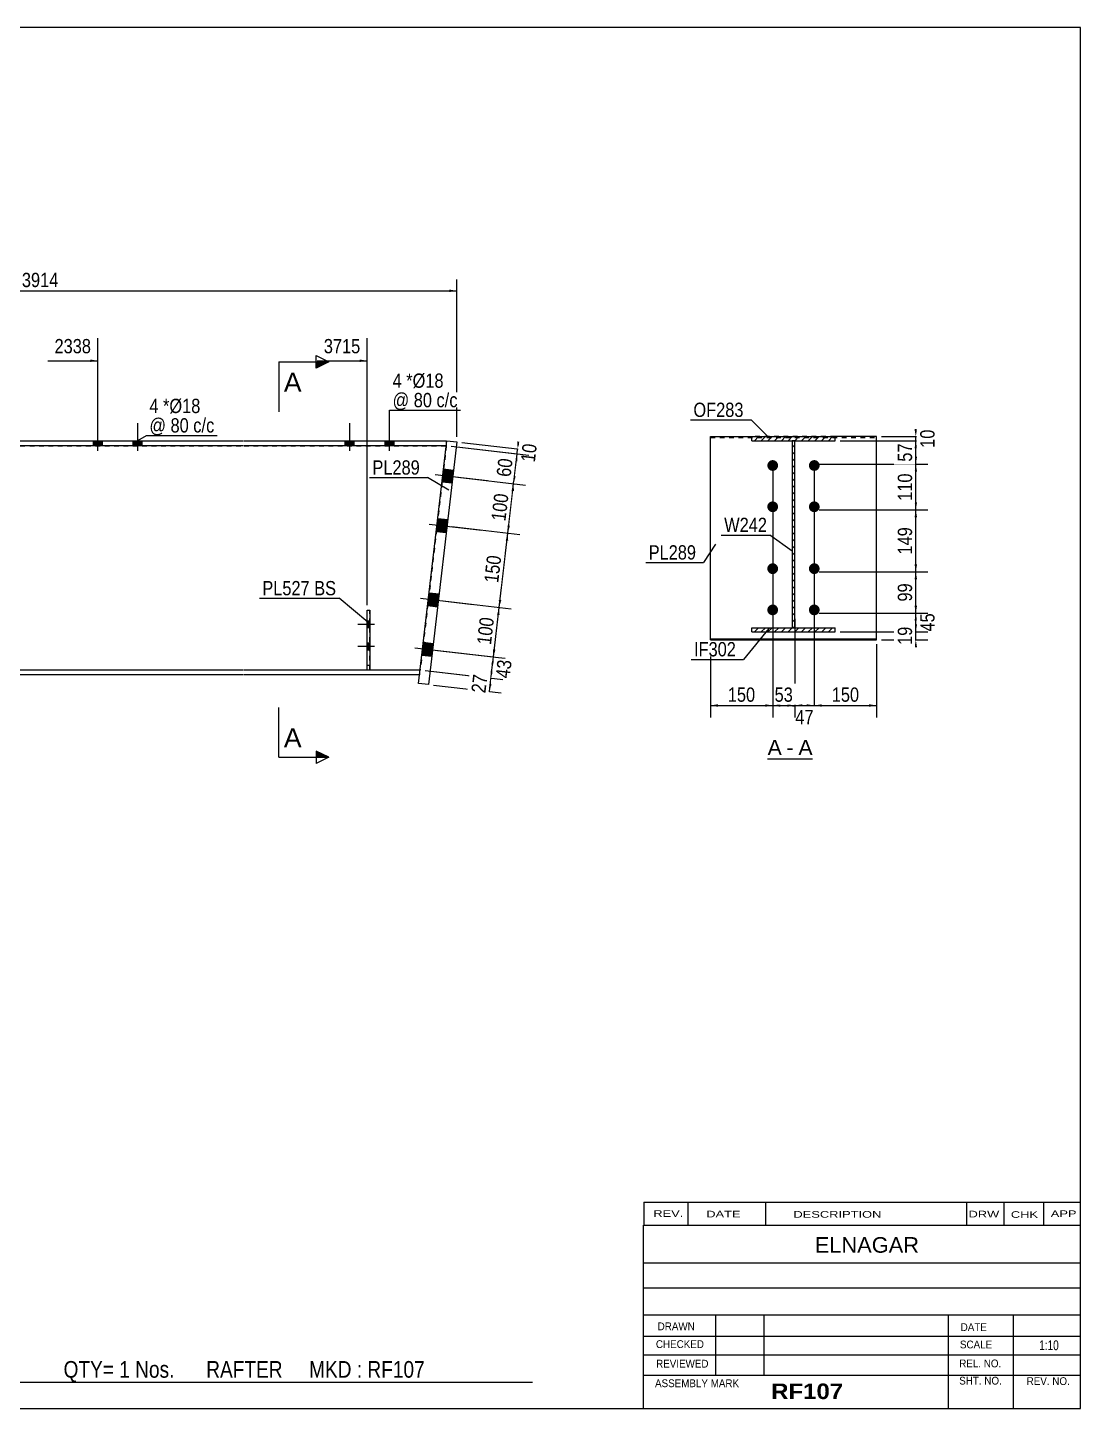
# Model space of a CAD drawing. Header units: millimetres. Extents: x -112 to 290, y -171 to 106.
# Drawn here: x 79.1 to 290.2, y -170.6 to 106.4 of the extents above; entities that cross this region are included whole.
import ezdxf

# ---------------------------------------------------------------- set-up
doc = ezdxf.new("R2010")
doc.units = ezdxf.units.MM
doc.linetypes.add('DXK_LINE_DOT1', pattern=[1.8814, 0.9407, -0.9407])
doc.linetypes.add('DXK_LINE_DOT2', pattern=[3.9198, 1.9599, -1.9599])
doc.styles.add('Arial', font='ARIAL.TTF', dxfattribs={"height": 0.2})
doc.styles.add('Arial Bold', font='ARIALBD.TTF', dxfattribs={"height": 0.2})
doc.styles.add('Arial Narrow', font='ARIALN.TTF', dxfattribs={"height": 0.2})

# ---------------------------------------------------------------- blocks, each defined once
blk = doc.blocks.new('Unknown-627311197-2533')
at = {"color": 5, "linetype": 'Continuous'}
for p, q in [((290.15, 106.37), (-109.85, 106.37)), ((-109.85, 106.37), (-109.85, -170.63)), ((290.15, -170.63), (290.15, 106.37)), ((-109.85, -170.63), (290.15, -170.63))]:
    blk.add_line(p, q, dxfattribs=at)
at = {"color": 174, "linetype": 'Continuous', "style": 'Arial'}
blk.add_text('Tekla structures', height=1.9102, rotation=90, dxfattribs=at).set_placement((-110.35, -170.13))
blk = doc.blocks.new('Unknown-627311197-12 - 3755')
at = {"color": 7, "linetype": 'Continuous'}
blk.add_line((227.43, -40.32), (236.46, -40.32), dxfattribs=at)
at = {"color": 0, "linetype": 'Continuous'}
blk.add_wipeout([(230.27, -39.57), (230.27, -36.37), (227.43, -36.37), (227.43, -39.57)], dxfattribs=at)
blk.add_wipeout([(232.65, -39.57), (232.65, -36.37), (231.23, -36.37), (231.23, -39.57)], dxfattribs=at)
at = {"color": 96, "linetype": 'Continuous', "style": 'Arial'}
blk.add_text('A', height=3.06, dxfattribs=at).set_placement((227.43, -39.57))
at = {"color": 0, "linetype": 'Continuous'}
blk.add_wipeout([(236.46, -39.57), (236.46, -36.37), (233.61, -36.37), (233.61, -39.57)], dxfattribs=at)
at = {"color": 96, "linetype": 'Continuous', "style": 'Arial'}
for s, p in [('-', (231.23, -39.57)), ('A', (233.61, -39.57))]:
    blk.add_text(s, height=3.06, dxfattribs=at).set_placement(p)
blk = doc.blocks.new('Part-627311197-2046 - 2022')
at = {"color": 7, "linetype": 'DXK_LINE_DOT1'}
for p, q in [((0, -22.5), (0, 22.5)), ((0, 22.5), (21.34, 22.5)), ((21.44, 22.5), (71.84, 22.5)), ((71.94, 22.5), (122.34, 22.5)), ((122.44, 22.5), (163.01, 22.5)), ((163.01, 22.5), (157.77, -22.5)), ((21.34, -22.5), (0, -22.5)), ((46.14, -22.5), (21.44, -22.5)), ((71.84, -22.5), (46.64, -22.5)), ((122.34, -22.5), (71.94, -22.5)), ((147.14, -22.5), (122.44, -22.5)), ((157.65, -22.5), (147.64, -22.5))]:
    blk.add_line(p, q, dxfattribs=at)
at = {"color": 2, "linetype": 'Continuous'}
blk.add_line((157.77, -22.5), (157.65, -22.5), dxfattribs=at)
blk = doc.blocks.new('Part-627311197-2038 - 2022')
at = {"color": 2, "linetype": 'Continuous'}
for p, q in [((0, 22.5), (0, 23.5)), ((0, 23.5), (21.34, 23.5)), ((21.34, 22.5), (0, 22.5)), ((21.44, 23.5), (71.84, 23.5)), ((71.84, 22.5), (21.44, 22.5)), ((71.94, 23.5), (122.34, 23.5)), ((122.34, 22.5), (71.94, 22.5)), ((122.44, 23.5), (163.01, 23.5)), ((163.01, 22.5), (122.44, 22.5)), ((163.01, 23.5), (163.01, 22.5))]:
    blk.add_line(p, q, dxfattribs=at)
blk = doc.blocks.new('Part-627311197-2039 - 2022')
at = {"color": 2, "linetype": 'Continuous'}
for p, q in [((0, -23.5), (0, -22.5)), ((0, -22.5), (21.34, -22.5)), ((21.34, -23.5), (0, -23.5)), ((21.44, -22.5), (46.14, -22.5)), ((71.84, -23.5), (21.44, -23.5)), ((71.84, -22.5), (46.64, -22.5)), ((122.34, -22.5), (71.94, -22.5)), ((122.34, -23.5), (71.94, -23.5)), ((147.14, -22.5), (122.44, -22.5)), ((157.65, -23.5), (122.44, -23.5)), ((157.65, -22.5), (147.64, -22.5)), ((157.65, -22.5), (157.65, -23.5))]:
    blk.add_line(p, q, dxfattribs=at)
at = {"color": 7, "linetype": 'DXK_LINE_DOT1'}
for p, q in [((46.64, -22.5), (46.14, -22.5)), ((147.64, -22.5), (147.14, -22.5))]:
    blk.add_line(p, q, dxfattribs=at)
blk = doc.blocks.new('Part-627311197-2040 - 2022')
at = {"color": 2, "linetype": 'Continuous'}
for p, q in [((157.45, -25.18), (163.12, 23.49)), ((165.11, 23.26), (159.44, -25.41)), ((163.12, 23.49), (165.11, 23.26)), ((159.44, -25.41), (157.45, -25.18))]:
    blk.add_line(p, q, dxfattribs=at)
blk = doc.blocks.new('Bolt-627311197-2049 - 2022')
at = {"linetype": 'Continuous'}
for points in [[(162.47, 17.83), (162.16, 15.25), (164.15, 15.02), (164.45, 17.6)], [(162.47, 17.83), (162.16, 15.25), (164.15, 15.02), (164.45, 17.6)], [(161.31, 7.9), (161.01, 5.32), (162.99, 5.08), (163.29, 7.67)], [(161.31, 7.9), (161.01, 5.32), (162.99, 5.08), (163.29, 7.67)], [(159.57, -7), (159.27, -9.58), (161.26, -9.81), (161.56, -7.23)], [(159.57, -7), (159.27, -9.58), (161.26, -9.81), (161.56, -7.23)], [(158.41, -16.93), (158.11, -19.52), (160.1, -19.75), (160.4, -17.16)], [(158.41, -16.93), (158.11, -19.52), (160.1, -19.75), (160.4, -17.16)]]:
    blk.add_hatch(color=3, dxfattribs=at).paths.add_polyline_path(points)
at = {"color": 3, "linetype": 'Continuous'}
for p, q in [((160.74, 16.72), (171.25, 15.5)), ((160.74, 16.72), (171.25, 15.5)), ((162.47, 17.83), (164.45, 17.6)), ((162.47, 17.83), (164.45, 17.6)), ((162.16, 15.25), (164.15, 15.02)), ((162.16, 15.25), (164.15, 15.02)), ((159.58, 6.79), (170.1, 5.57)), ((159.58, 6.79), (170.1, 5.57)), ((161.31, 7.9), (163.29, 7.67)), ((161.31, 7.9), (163.29, 7.67)), ((161.01, 5.32), (162.99, 5.08)), ((161.01, 5.32), (162.99, 5.08)), ((157.84, -8.11), (168.36, -9.33)), ((157.84, -8.11), (168.36, -9.33)), ((159.57, -7), (161.56, -7.23)), ((159.57, -7), (161.56, -7.23)), ((159.27, -9.58), (161.26, -9.81)), ((159.27, -9.58), (161.26, -9.81)), ((156.68, -18.04), (167.2, -19.27)), ((156.68, -18.04), (167.2, -19.27)), ((158.41, -16.93), (160.4, -17.16)), ((158.41, -16.93), (160.4, -17.16)), ((158.11, -19.52), (160.1, -19.75)), ((158.11, -19.52), (160.1, -19.75))]:
    blk.add_line(p, q, dxfattribs=at)
blk = doc.blocks.new('Part-627311197-4378 - 2022')
at = {"color": 2, "linetype": 'Continuous'}
for p, q in [((147.14, -22.5), (147.14, -10.5)), ((147.14, -10.5), (147.64, -10.5)), ((147.64, -10.5), (147.64, -22.5)), ((147.64, -22.5), (147.14, -22.5))]:
    blk.add_line(p, q, dxfattribs=at)
at = {"color": 7, "linetype": 'DXK_LINE_DOT1'}
blk.add_line((147.14, -21.5), (147.64, -21.5), dxfattribs=at)
blk = doc.blocks.new('Part-627311197-4379 - 2022')
at = {"color": 7, "linetype": 'DXK_LINE_DOT1'}
for p, q in [((147.14, -22.5), (147.14, -10.5)), ((147.14, -10.5), (147.64, -10.5)), ((147.64, -22.5), (147.64, -10.5))]:
    blk.add_line(p, q, dxfattribs=at)
blk = doc.blocks.new('Bolt-627311197-4382 - 2022')
at = {"linetype": 'Continuous'}
for points in [[(147.64, -14.07), (147.64, -12.67), (147.14, -12.67), (147.14, -14.07)], [(147.64, -18.5), (147.64, -17.1), (147.14, -17.1), (147.14, -18.5)]]:
    blk.add_hatch(color=3, dxfattribs=at).paths.add_polyline_path(points)
at = {"color": 3, "linetype": 'Continuous'}
for p, q in [((148.59, -13.37), (145.29, -13.37)), ((147.64, -12.67), (147.14, -12.67)), ((147.64, -14.07), (147.14, -14.07)), ((148.59, -17.8), (145.29, -17.8)), ((147.64, -17.1), (147.14, -17.1)), ((147.64, -18.5), (147.14, -18.5))]:
    blk.add_line(p, q, dxfattribs=at)
blk = doc.blocks.new('Bolt-627311197-4383 - 2022')
at = {"color": 3, "linetype": 'DXK_LINE_DOT2'}
for p, q in [((147.64, -12.67), (147.14, -12.67)), ((148.44, -13.37), (147.14, -13.37)), ((147.64, -14.07), (147.14, -14.07)), ((147.64, -17.1), (147.14, -17.1)), ((148.44, -17.8), (147.14, -17.8)), ((147.64, -18.5), (147.14, -18.5))]:
    blk.add_line(p, q, dxfattribs=at)
blk = doc.blocks.new('Bolt-627311197-4792 - 2022')
at = {"linetype": 'Continuous'}
for points in [[(144.54, 23.5), (142.74, 23.5), (142.74, 22.5), (144.54, 22.5)], [(144.54, 23.5), (142.74, 23.5), (142.74, 22.5), (144.54, 22.5)], [(152.54, 23.5), (150.74, 23.5), (150.74, 22.5), (152.54, 22.5)], [(152.54, 23.5), (150.74, 23.5), (150.74, 22.5), (152.54, 22.5)]]:
    blk.add_hatch(color=3, dxfattribs=at).paths.add_polyline_path(points)
at = {"color": 3, "linetype": 'Continuous'}
for p, q in [((143.64, 21.5), (143.64, 27)), ((143.64, 21.5), (143.64, 27)), ((151.64, 21.5), (151.64, 27)), ((151.64, 21.5), (151.64, 27)), ((142.74, 22.5), (142.74, 23.5)), ((142.74, 22.5), (142.74, 23.5)), ((144.54, 22.5), (144.54, 23.5)), ((144.54, 22.5), (144.54, 23.5)), ((150.74, 22.5), (150.74, 23.5)), ((150.74, 22.5), (150.74, 23.5)), ((152.54, 22.5), (152.54, 23.5)), ((152.54, 22.5), (152.54, 23.5))]:
    blk.add_line(p, q, dxfattribs=at)
blk = doc.blocks.new('Bolt-627311197-4793 - 2022')
at = {"linetype": 'Continuous'}
for points in [[(94.04, 23.5), (92.24, 23.5), (92.24, 22.5), (94.04, 22.5)], [(94.04, 23.5), (92.24, 23.5), (92.24, 22.5), (94.04, 22.5)], [(102.04, 23.5), (100.24, 23.5), (100.24, 22.5), (102.04, 22.5)], [(102.04, 23.5), (100.24, 23.5), (100.24, 22.5), (102.04, 22.5)]]:
    blk.add_hatch(color=3, dxfattribs=at).paths.add_polyline_path(points)
at = {"color": 3, "linetype": 'Continuous'}
for p, q in [((93.14, 21.5), (93.14, 27)), ((93.14, 21.5), (93.14, 27)), ((101.14, 21.5), (101.14, 27)), ((101.14, 21.5), (101.14, 27)), ((92.24, 22.5), (92.24, 23.5)), ((92.24, 22.5), (92.24, 23.5)), ((94.04, 22.5), (94.04, 23.5)), ((94.04, 22.5), (94.04, 23.5)), ((100.24, 22.5), (100.24, 23.5)), ((100.24, 22.5), (100.24, 23.5)), ((102.04, 22.5), (102.04, 23.5)), ((102.04, 22.5), (102.04, 23.5))]:
    blk.add_line(p, q, dxfattribs=at)
blk = doc.blocks.new('Part-627311197-3764 - 3755')
at = {"linetype": 'Continuous'}
h = blk.add_hatch(dxfattribs=at)
h.set_pattern_fill('', scale=0.3, style=0, pattern_type=0)
h.set_pattern_definition([(45, (232.3736, 23.4927), (-0.67352, 0.67352), [])])
h.paths.add_polyline_path([(232.87, 23.49), (232.37, 23.49), (232.37, -14.01), (232.87, -14.01)])
at = {"color": 7, "linetype": 'DXK_LINE_DOT1'}
for p, q in [((232.37, 23.49), (232.37, -14.01)), ((232.87, -14.01), (232.87, 23.49))]:
    blk.add_line(p, q, dxfattribs=at)
at = {"color": 2, "linetype": 'Continuous'}
for p, q in [((232.87, 23.49), (232.37, 23.49)), ((232.37, 23.49), (232.37, -14.01)), ((232.87, -14.01), (232.87, 23.49)), ((232.37, -14.01), (232.87, -14.01))]:
    blk.add_line(p, q, dxfattribs=at)
blk = doc.blocks.new('Part-627311197-3756 - 3755')
at = {"linetype": 'Continuous'}
h = blk.add_hatch(dxfattribs=at)
h.set_pattern_fill('', scale=0.3, style=0, pattern_type=0)
h.set_pattern_definition([(45, (224.2902, 24.326), (-0.67352, 0.67352), [])])
h.paths.add_polyline_path([(240.96, 24.33), (224.29, 24.33), (224.29, 23.49), (240.96, 23.49)])
at = {"color": 7, "linetype": 'DXK_LINE_DOT1'}
for p, q in [((224.29, 23.49), (224.29, 24.33)), ((224.29, 24.33), (240.96, 24.33)), ((224.29, 23.49), (240.96, 23.49)), ((240.96, 23.49), (240.96, 24.33))]:
    blk.add_line(p, q, dxfattribs=at)
at = {"color": 2, "linetype": 'Continuous'}
for p, q in [((224.29, 23.49), (224.29, 24.33)), ((224.29, 24.33), (240.96, 24.33)), ((224.29, 23.49), (240.96, 23.49)), ((240.96, 23.49), (240.96, 24.33))]:
    blk.add_line(p, q, dxfattribs=at)
blk = doc.blocks.new('Part-627311197-3757 - 3755')
at = {"linetype": 'Continuous'}
h = blk.add_hatch(dxfattribs=at)
h.set_pattern_fill('', scale=0.3, style=0, pattern_type=0)
h.set_pattern_definition([(45, (224.2902, -14.0073), (-0.67352, 0.67352), [])])
h.paths.add_polyline_path([(240.96, -14.01), (224.29, -14.01), (224.29, -14.84), (240.96, -14.84)])
at = {"color": 7, "linetype": 'DXK_LINE_DOT1'}
for p, q in [((224.29, -14.84), (224.29, -14.01)), ((224.29, -14.01), (240.96, -14.01)), ((224.29, -14.84), (240.96, -14.84)), ((240.96, -14.84), (240.96, -14.01))]:
    blk.add_line(p, q, dxfattribs=at)
at = {"color": 2, "linetype": 'Continuous'}
for p, q in [((224.29, -14.84), (224.29, -14.01)), ((224.29, -14.01), (240.96, -14.01)), ((224.29, -14.84), (240.96, -14.84)), ((240.96, -14.84), (240.96, -14.01))]:
    blk.add_line(p, q, dxfattribs=at)
blk = doc.blocks.new('Part-627311197-3758 - 3755')
at = {"color": 2, "linetype": 'Continuous'}
for p, q in [((215.96, 24.32), (224.29, 24.32)), ((215.96, -16.43), (215.96, 24.32)), ((249.29, 24.32), (240.96, 24.32)), ((249.29, -16.43), (249.29, 24.32)), ((215.96, -16.24), (249.29, -16.24)), ((215.96, -16.43), (249.29, -16.43))]:
    blk.add_line(p, q, dxfattribs=at)
at = {"color": 7, "linetype": 'DXK_LINE_DOT1'}
for p, q in [((215.96, 24.13), (249.29, 24.13)), ((240.96, 24.32), (224.29, 24.32))]:
    blk.add_line(p, q, dxfattribs=at)
blk = doc.blocks.new('Bolt-627311197-3767 - 3755')
at = {"linetype": 'Continuous'}
for points in [[(227.38, 18.53), (227.4, 18.75), (227.47, 18.97), (227.59, 19.16), (227.74, 19.33), (227.92, 19.46), (228.12, 19.56), (228.34, 19.6), (228.57, 19.6), (228.79, 19.56), (228.99, 19.46), (229.18, 19.33), (229.33, 19.16), (229.44, 18.97), (229.51, 18.75), (229.53, 18.53), (229.51, 18.3), (229.44, 18.09), (229.33, 17.89), (229.18, 17.72), (228.99, 17.59), (228.79, 17.5), (228.57, 17.45), (228.34, 17.45), (228.12, 17.5), (227.92, 17.59), (227.74, 17.72), (227.59, 17.89), (227.47, 18.09), (227.4, 18.3)], [(235.71, 18.53), (235.74, 18.75), (235.81, 18.97), (235.92, 19.16), (236.07, 19.33), (236.25, 19.46), (236.46, 19.56), (236.68, 19.6), (236.9, 19.6), (237.12, 19.56), (237.33, 19.46), (237.51, 19.33), (237.66, 19.16), (237.77, 18.97), (237.84, 18.75), (237.87, 18.53), (237.84, 18.3), (237.77, 18.09), (237.66, 17.89), (237.51, 17.72), (237.33, 17.59), (237.12, 17.5), (236.9, 17.45), (236.68, 17.45), (236.46, 17.5), (236.25, 17.59), (236.07, 17.72), (235.92, 17.89), (235.81, 18.09), (235.74, 18.3)], [(227.38, 10.25), (227.4, 10.47), (227.47, 10.69), (227.59, 10.89), (227.74, 11.05), (227.92, 11.19), (228.12, 11.28), (228.34, 11.33), (228.57, 11.33), (228.79, 11.28), (228.99, 11.19), (229.18, 11.05), (229.33, 10.89), (229.44, 10.69), (229.51, 10.47), (229.53, 10.25), (229.51, 10.02), (229.44, 9.81), (229.33, 9.61), (229.18, 9.44), (228.99, 9.31), (228.79, 9.22), (228.57, 9.17), (228.34, 9.17), (228.12, 9.22), (227.92, 9.31), (227.74, 9.44), (227.59, 9.61), (227.47, 9.81), (227.4, 10.02)], [(235.71, 10.25), (235.74, 10.47), (235.81, 10.69), (235.92, 10.89), (236.07, 11.05), (236.25, 11.19), (236.46, 11.28), (236.68, 11.33), (236.9, 11.33), (237.12, 11.28), (237.33, 11.19), (237.51, 11.05), (237.66, 10.89), (237.77, 10.69), (237.84, 10.47), (237.87, 10.25), (237.84, 10.02), (237.77, 9.81), (237.66, 9.61), (237.51, 9.44), (237.33, 9.31), (237.12, 9.22), (236.9, 9.17), (236.68, 9.17), (236.46, 9.22), (236.25, 9.31), (236.07, 9.44), (235.92, 9.61), (235.81, 9.81), (235.74, 10.02)], [(227.38, -2.17), (227.4, -1.94), (227.47, -1.73), (227.59, -1.53), (227.74, -1.36), (227.92, -1.23), (228.12, -1.14), (228.34, -1.09), (228.57, -1.09), (228.79, -1.14), (228.99, -1.23), (229.18, -1.36), (229.33, -1.53), (229.44, -1.73), (229.51, -1.94), (229.53, -2.17), (229.51, -2.39), (229.44, -2.61), (229.33, -2.8), (229.18, -2.97), (228.99, -3.11), (228.79, -3.2), (228.57, -3.24), (228.34, -3.24), (228.12, -3.2), (227.92, -3.11), (227.74, -2.97), (227.59, -2.8), (227.47, -2.61), (227.4, -2.39)], [(235.71, -2.17), (235.74, -1.94), (235.81, -1.73), (235.92, -1.53), (236.07, -1.36), (236.25, -1.23), (236.46, -1.14), (236.68, -1.09), (236.9, -1.09), (237.12, -1.14), (237.33, -1.23), (237.51, -1.36), (237.66, -1.53), (237.77, -1.73), (237.84, -1.94), (237.87, -2.17), (237.84, -2.39), (237.77, -2.61), (237.66, -2.8), (237.51, -2.97), (237.33, -3.11), (237.12, -3.2), (236.9, -3.24), (236.68, -3.24), (236.46, -3.2), (236.25, -3.11), (236.07, -2.97), (235.92, -2.8), (235.81, -2.61), (235.74, -2.39)], [(227.38, -10.44), (227.4, -10.22), (227.47, -10), (227.59, -9.81), (227.74, -9.64), (227.92, -9.51), (228.12, -9.41), (228.34, -9.37), (228.57, -9.37), (228.79, -9.41), (228.99, -9.51), (229.18, -9.64), (229.33, -9.81), (229.44, -10), (229.51, -10.22), (229.53, -10.44), (229.51, -10.67), (229.44, -10.89), (229.33, -11.08), (229.18, -11.25), (228.99, -11.38), (228.79, -11.47), (228.57, -11.52), (228.34, -11.52), (228.12, -11.47), (227.92, -11.38), (227.74, -11.25), (227.59, -11.08), (227.47, -10.89), (227.4, -10.67)], [(235.71, -10.44), (235.74, -10.22), (235.81, -10), (235.92, -9.81), (236.07, -9.64), (236.25, -9.51), (236.46, -9.41), (236.68, -9.37), (236.9, -9.37), (237.12, -9.41), (237.33, -9.51), (237.51, -9.64), (237.66, -9.81), (237.77, -10), (237.84, -10.22), (237.87, -10.44), (237.84, -10.67), (237.77, -10.89), (237.66, -11.08), (237.51, -11.25), (237.33, -11.38), (237.12, -11.47), (236.9, -11.52), (236.68, -11.52), (236.46, -11.47), (236.25, -11.38), (236.07, -11.25), (235.92, -11.08), (235.81, -10.89), (235.74, -10.67)]]:
    blk.add_hatch(color=3, dxfattribs=at).paths.add_polyline_path(points)
at = {"color": 3, "linetype": 'Continuous'}
for p, q in [((228.46, 18.68), (228.46, 17.66)), ((236.79, 18.68), (236.79, 17.66)), ((228.46, 10.4), (228.46, 9.38)), ((236.79, 10.4), (236.79, 9.38)), ((228.46, -2.01), (228.46, -3.03)), ((236.79, -2.01), (236.79, -3.03)), ((228.46, -10.29), (228.46, -11.31)), ((236.79, -10.29), (236.79, -11.31))]:
    blk.add_line(p, q, dxfattribs=at)
blk = doc.blocks.new('StraightDimension-627311197-3348 - 2022')
at = {"linetype": 'Continuous'}
for points in [[(172.03, -21.34), (172.45, -19.88), (172.52, -21.4)], [(172.37, -22.69), (171.95, -24.15), (171.88, -22.63)]]:
    blk.add_hatch(color=7, dxfattribs=at).paths.add_polyline_path(points)
at = {"color": 7, "linetype": 'Continuous'}
for p, q in [((161.24, -18.57), (174.68, -20.14)), ((171.95, -24.15), (172.45, -19.88)), ((158.76, -22.62), (174.18, -24.41))]:
    blk.add_line(p, q, dxfattribs=at)
at = {"color": 0}
blk.add_wipeout([(176.8, -20.11), (172.63, -19.62), (172.07, -24.44), (176.24, -24.93)], dxfattribs=at)
at = {"color": 3, "style": 'Arial Narrow'}
blk.add_text('43', height=2.863, rotation=83.3539, dxfattribs=at).set_placement((175.71, -24.26))
blk = doc.blocks.new('StraightDimension-627311197-3345 - 2022')
at = {"linetype": 'Continuous'}
for points in [[(176.08, 13.43), (176.5, 14.89), (176.57, 13.37)], [(175.76, 6.42), (175.34, 4.96), (175.27, 6.47)]]:
    blk.add_hatch(color=7, dxfattribs=at).paths.add_polyline_path(points)
at = {"color": 7, "linetype": 'Continuous'}
for p, q in [((165.29, 16.19), (178.88, 14.61)), ((175.34, 4.96), (176.5, 14.89)), ((164.14, 6.26), (177.72, 4.68))]:
    blk.add_line(p, q, dxfattribs=at)
at = {"color": 0}
blk.add_wipeout([(176.16, 13.26), (171.99, 13.74), (171.21, 7.11), (175.38, 6.62)], dxfattribs=at)
at = {"color": 3, "style": 'Arial Narrow'}
blk.add_text('100', height=2.863, rotation=83.3539, dxfattribs=at).set_placement((174.86, 7.28))
blk = doc.blocks.new('StraightDimension-627311197-4739 - 2022')
at = {"linetype": 'Continuous'}
blk.add_hatch(color=7, dxfattribs=at).paths.add_polyline_path([(145.64, 39.79), (147.14, 39.54), (145.64, 39.29)])
at = {"color": 7, "linetype": 'Continuous'}
for p, q in [((147.14, -9.5), (147.14, 44.04)), ((137.08, 39.54), (147.14, 39.54))]:
    blk.add_line(p, q, dxfattribs=at)
at = {"color": 0}
blk.add_wipeout([(146.36, 40.44), (146.36, 44.64), (137.85, 44.64), (137.85, 40.44)], dxfattribs=at)
at = {"color": 3, "style": 'Arial Narrow'}
blk.add_text('3715', height=2.863, dxfattribs=at).set_placement((138.45, 41.04))
blk = doc.blocks.new('StraightDimension-627311197-3349 - 2022')
at = {"linetype": 'Continuous'}
for points in [[(171.53, -25.61), (171.95, -24.15), (172.02, -25.67)], [(172.06, -25.37), (171.64, -26.83), (171.56, -25.31)]]:
    blk.add_hatch(color=7, dxfattribs=at).paths.add_polyline_path(points)
at = {"color": 7, "linetype": 'Continuous'}
for p, q in [((158.76, -22.62), (174.33, -24.43)), ((171.64, -26.83), (171.95, -24.15)), ((160.43, -25.52), (174.02, -27.11))]:
    blk.add_line(p, q, dxfattribs=at)
at = {"color": 0}
blk.add_wipeout([(171.93, -23.06), (167.75, -22.58), (167.19, -27.4), (171.36, -27.89)], dxfattribs=at)
at = {"color": 3, "style": 'Arial Narrow'}
blk.add_text('27', height=2.863, rotation=83.3539, dxfattribs=at).set_placement((170.84, -27.22))
blk = doc.blocks.new('StraightDimension-627311197-2583 - 2022')
at = {"linetype": 'Continuous'}
for points in [[(-0.5, 53.32), (-2, 53.57), (-0.5, 53.82)], [(163.61, 53.82), (165.11, 53.57), (163.61, 53.32)]]:
    blk.add_hatch(color=7, dxfattribs=at).paths.add_polyline_path(points)
at = {"color": 7, "linetype": 'Continuous'}
for p, q in [((-2, 25.5), (-2, 55.82)), ((165.11, 24.26), (165.11, 55.82)), ((-2, 53.57), (165.11, 53.57))]:
    blk.add_line(p, q, dxfattribs=at)
at = {"color": 0}
blk.add_wipeout([(85.81, 53.72), (85.81, 57.92), (77.3, 57.92), (77.3, 53.72)], dxfattribs=at)
at = {"color": 3, "style": 'Arial Narrow'}
blk.add_text('3914', height=2.863, dxfattribs=at).set_placement((77.9, 54.32))
blk = doc.blocks.new('StraightDimension-627311197-3346 - 2022')
at = {"linetype": 'Continuous'}
for points in [[(174.92, 3.49), (175.34, 4.96), (175.42, 3.44)], [(174.03, -8.48), (173.61, -9.94), (173.53, -8.43)]]:
    blk.add_hatch(color=7, dxfattribs=at).paths.add_polyline_path(points)
at = {"color": 7, "linetype": 'Continuous'}
for p, q in [((164.14, 6.26), (177.72, 4.68)), ((173.61, -9.94), (175.34, 4.96)), ((162.4, -8.64), (175.99, -10.22))]:
    blk.add_line(p, q, dxfattribs=at)
at = {"color": 0}
blk.add_wipeout([(174.71, 0.84), (170.54, 1.33), (169.77, -5.31), (173.94, -5.8)], dxfattribs=at)
at = {"color": 3, "style": 'Arial Narrow'}
blk.add_text('150', height=2.863, rotation=83.3539, dxfattribs=at).set_placement((173.41, -5.13))
blk = doc.blocks.new('StraightDimension-627311197-3343 - 2022')
at = {"linetype": 'Continuous'}
for points in [[(177.73, 23.3), (177.31, 21.84), (177.23, 23.36)], [(176.77, 19.39), (177.19, 20.85), (177.27, 19.33)]]:
    blk.add_hatch(color=7, dxfattribs=at).paths.add_polyline_path(points)
at = {"color": 7, "linetype": 'Continuous'}
for p, q in [((164, 22.38), (179.43, 20.59)), ((166.1, 23.15), (179.54, 21.58)), ((177.19, 20.85), (177.31, 21.84))]:
    blk.add_line(p, q, dxfattribs=at)
at = {"color": 0}
blk.add_wipeout([(181.85, 23.25), (177.68, 23.74), (177.12, 18.92), (181.29, 18.43)], dxfattribs=at)
at = {"color": 3, "style": 'Arial Narrow'}
blk.add_text('10', height=2.863, rotation=83.3539, dxfattribs=at).set_placement((180.76, 19.09))
blk = doc.blocks.new('StraightDimension-627311197-3344 - 2022')
at = {"linetype": 'Continuous'}
for points in [[(176.77, 19.39), (177.19, 20.85), (177.27, 19.33)], [(176.92, 16.35), (176.5, 14.89), (176.42, 16.41)]]:
    blk.add_hatch(color=7, dxfattribs=at).paths.add_polyline_path(points)
at = {"color": 7, "linetype": 'Continuous'}
for p, q in [((164, 22.38), (179.58, 20.57)), ((176.5, 14.89), (177.19, 20.85)), ((165.29, 16.19), (178.88, 14.61))]:
    blk.add_line(p, q, dxfattribs=at)
at = {"color": 0}
blk.add_wipeout([(176.98, 20.3), (172.81, 20.78), (172.24, 15.96), (176.42, 15.47)], dxfattribs=at)
at = {"color": 3, "style": 'Arial Narrow'}
blk.add_text('60', height=2.863, rotation=83.3539, dxfattribs=at).set_placement((175.89, 16.14))
blk = doc.blocks.new('StraightDimension-627311197-3347 - 2022')
at = {"linetype": 'Continuous'}
for points in [[(173.18, -11.41), (173.61, -9.94), (173.68, -11.46)], [(172.87, -18.42), (172.45, -19.88), (172.37, -18.36)]]:
    blk.add_hatch(color=7, dxfattribs=at).paths.add_polyline_path(points)
at = {"color": 7, "linetype": 'Continuous'}
for p, q in [((162.4, -8.64), (175.99, -10.22)), ((172.45, -19.88), (173.61, -9.94)), ((161.24, -18.57), (174.83, -20.15))]:
    blk.add_line(p, q, dxfattribs=at)
at = {"color": 0}
blk.add_wipeout([(173.26, -11.57), (169.09, -11.09), (168.32, -17.73), (172.49, -18.21)], dxfattribs=at)
at = {"color": 3, "style": 'Arial Narrow'}
blk.add_text('100', height=2.863, rotation=83.3539, dxfattribs=at).set_placement((171.96, -17.55))
blk = doc.blocks.new('StraightDimension-627311197-4740 - 2022')
at = {"linetype": 'Continuous'}
blk.add_hatch(color=7, dxfattribs=at).paths.add_polyline_path([(91.64, 39.79), (93.14, 39.54), (91.64, 39.29)])
at = {"color": 7, "linetype": 'Continuous'}
for p, q in [((93.14, 26.8), (93.14, 44.04)), ((83.08, 39.54), (93.14, 39.54))]:
    blk.add_line(p, q, dxfattribs=at)
at = {"color": 0}
blk.add_wipeout([(92.36, 40.44), (92.36, 44.64), (83.85, 44.64), (83.85, 40.44)], dxfattribs=at)
at = {"color": 3, "style": 'Arial Narrow'}
blk.add_text('2338', height=2.863, dxfattribs=at).set_placement((84.45, 41.04))
blk = doc.blocks.new('StraightDimension-627311197-4274 - 3755')
at = {"linetype": 'Continuous'}
for points in [[(256.9, -12.57), (257.15, -11.07), (257.4, -12.57)], [(257.4, -13.34), (257.15, -14.84), (256.9, -13.34)]]:
    blk.add_hatch(color=7, dxfattribs=at).paths.add_polyline_path(points)
at = {"color": 7, "linetype": 'Continuous'}
for p, q in [((237.79, -11.07), (259.4, -11.07)), ((257.15, -14.84), (257.15, -11.07)), ((241.96, -14.84), (259.4, -14.84))]:
    blk.add_line(p, q, dxfattribs=at)
at = {"color": 0}
blk.add_wipeout([(261.5, -10.53), (257.3, -10.53), (257.3, -15.38), (261.5, -15.38)], dxfattribs=at)
at = {"color": 3, "style": 'Arial Narrow'}
blk.add_text('45', height=2.863, rotation=90.0002, dxfattribs=at).set_placement((260.9, -14.78))
blk = doc.blocks.new('StraightDimension-627311197-4272 - 3755')
at = {"linetype": 'Continuous'}
for points in [[(256.9, 8.12), (257.15, 9.62), (257.4, 8.12)], [(257.4, -1.29), (257.15, -2.79), (256.9, -1.29)]]:
    blk.add_hatch(color=7, dxfattribs=at).paths.add_polyline_path(points)
at = {"color": 7, "linetype": 'Continuous'}
for p, q in [((237.79, 9.62), (259.55, 9.62)), ((257.15, -2.79), (257.15, 9.62)), ((237.79, -2.79), (259.55, -2.79))]:
    blk.add_line(p, q, dxfattribs=at)
at = {"color": 0}
blk.add_wipeout([(257, 6.76), (252.8, 6.76), (252.8, 0.07), (257, 0.07)], dxfattribs=at)
at = {"color": 3, "style": 'Arial Narrow'}
blk.add_text('149', height=2.863, rotation=90.0002, dxfattribs=at).set_placement((256.4, 0.67))
blk = doc.blocks.new('StraightDimension-627311197-4271 - 3755')
at = {"linetype": 'Continuous'}
for points in [[(256.9, 17.27), (257.15, 18.77), (257.4, 17.27)], [(257.4, 11.12), (257.15, 9.62), (256.9, 11.12)]]:
    blk.add_hatch(color=7, dxfattribs=at).paths.add_polyline_path(points)
at = {"color": 7, "linetype": 'Continuous'}
for p, q in [((237.79, 18.77), (259.55, 18.77)), ((257.15, 9.62), (257.15, 18.77)), ((237.79, 9.62), (259.55, 9.62))]:
    blk.add_line(p, q, dxfattribs=at)
at = {"color": 0}
blk.add_wipeout([(257, 17.54), (252.8, 17.54), (252.8, 10.85), (257, 10.85)], dxfattribs=at)
at = {"color": 3, "style": 'Arial Narrow'}
blk.add_text('110', height=2.863, rotation=90.0002, dxfattribs=at).set_placement((256.4, 11.45))
blk = doc.blocks.new('StraightDimension-627311197-4270 - 3755')
at = {"linetype": 'Continuous'}
for points in [[(256.9, 21.99), (257.15, 23.49), (257.4, 21.99)], [(257.4, 20.27), (257.15, 18.77), (256.9, 20.27)]]:
    blk.add_hatch(color=7, dxfattribs=at).paths.add_polyline_path(points)
at = {"color": 7, "linetype": 'Continuous'}
for p, q in [((241.96, 23.49), (259.55, 23.49)), ((257.15, 18.77), (257.15, 23.49)), ((237.79, 18.77), (259.55, 18.77))]:
    blk.add_line(p, q, dxfattribs=at)
at = {"color": 0}
blk.add_wipeout([(257, 23.56), (252.8, 23.56), (252.8, 18.7), (257, 18.7)], dxfattribs=at)
at = {"color": 3, "style": 'Arial Narrow'}
blk.add_text('57', height=2.863, rotation=90.0002, dxfattribs=at).set_placement((256.4, 19.3))
blk = doc.blocks.new('StraightDimension-627311197-4031 - 3755')
at = {"linetype": 'Continuous'}
for points in [[(238.29, -29.87), (236.79, -29.62), (238.29, -29.37)], [(247.79, -29.37), (249.29, -29.62), (247.79, -29.87)]]:
    blk.add_hatch(color=7, dxfattribs=at).paths.add_polyline_path(points)
at = {"color": 7, "linetype": 'Continuous'}
for p, q in [((236.79, 17.77), (236.79, -32.02)), ((249.29, -17.33), (249.29, -32.02)), ((236.79, -29.62), (249.29, -29.62))]:
    blk.add_line(p, q, dxfattribs=at)
at = {"color": 0}
blk.add_wipeout([(246.38, -29.47), (246.38, -25.27), (239.7, -25.27), (239.7, -29.47)], dxfattribs=at)
at = {"color": 3, "style": 'Arial Narrow'}
blk.add_text('150', height=2.863, dxfattribs=at).set_placement((240.3, -28.87))
blk = doc.blocks.new('StraightDimension-627311197-4032 - 3755')
at = {"linetype": 'Continuous'}
for points in [[(234.37, -29.87), (232.87, -29.62), (234.37, -29.37)], [(235.29, -29.37), (236.79, -29.62), (235.29, -29.87)]]:
    blk.add_hatch(color=7, dxfattribs=at).paths.add_polyline_path(points)
at = {"color": 7, "linetype": 'Continuous'}
for p, q in [((236.79, 17.77), (236.79, -31.87)), ((232.87, -12.22), (232.87, -31.87)), ((232.87, -29.62), (236.79, -29.62))]:
    blk.add_line(p, q, dxfattribs=at)
at = {"color": 0}
blk.add_wipeout([(237.26, -33.97), (237.26, -29.77), (232.4, -29.77), (232.4, -33.97)], dxfattribs=at)
at = {"color": 3, "style": 'Arial Narrow'}
blk.add_text('47', height=2.863, dxfattribs=at).set_placement((233, -33.37))
blk = doc.blocks.new('StraightDimension-627311197-4033 - 3755')
at = {"linetype": 'Continuous'}
for points in [[(229.96, -29.87), (228.46, -29.62), (229.96, -29.37)], [(231.37, -29.37), (232.87, -29.62), (231.37, -29.87)]]:
    blk.add_hatch(color=7, dxfattribs=at).paths.add_polyline_path(points)
at = {"color": 7, "linetype": 'Continuous'}
for p, q in [((228.46, 17.77), (228.46, -32.02)), ((232.87, -12.22), (232.87, -32.02)), ((228.46, -29.62), (232.87, -29.62))]:
    blk.add_line(p, q, dxfattribs=at)
at = {"color": 0}
blk.add_wipeout([(233.09, -29.47), (233.09, -25.27), (228.24, -25.27), (228.24, -29.47)], dxfattribs=at)
at = {"color": 3, "style": 'Arial Narrow'}
blk.add_text('53', height=2.863, dxfattribs=at).set_placement((228.84, -28.87))
blk = doc.blocks.new('StraightDimension-627311197-4034 - 3755')
at = {"linetype": 'Continuous'}
for points in [[(217.46, -29.87), (215.96, -29.62), (217.46, -29.37)], [(226.96, -29.37), (228.46, -29.62), (226.96, -29.87)]]:
    blk.add_hatch(color=7, dxfattribs=at).paths.add_polyline_path(points)
at = {"color": 7, "linetype": 'Continuous'}
for p, q in [((228.46, 17.77), (228.46, -32.02)), ((215.96, -17.43), (215.96, -32.02)), ((215.96, -29.62), (228.46, -29.62))]:
    blk.add_line(p, q, dxfattribs=at)
at = {"color": 0}
blk.add_wipeout([(225.55, -29.47), (225.55, -25.27), (218.86, -25.27), (218.86, -29.47)], dxfattribs=at)
at = {"color": 3, "style": 'Arial Narrow'}
blk.add_text('150', height=2.863, dxfattribs=at).set_placement((219.46, -28.87))
blk = doc.blocks.new('StraightDimension-627311197-4269 - 3755')
at = {"linetype": 'Continuous'}
for points in [[(257.4, 25.82), (257.15, 24.32), (256.9, 25.82)], [(256.9, 21.99), (257.15, 23.49), (257.4, 21.99)]]:
    blk.add_hatch(color=7, dxfattribs=at).paths.add_polyline_path(points)
at = {"color": 7, "linetype": 'Continuous'}
for p, q in [((241.96, 23.49), (259.4, 23.49)), ((250.29, 24.32), (259.4, 24.32)), ((257.15, 23.49), (257.15, 24.32))]:
    blk.add_line(p, q, dxfattribs=at)
at = {"color": 0}
blk.add_wipeout([(261.5, 26.33), (257.3, 26.33), (257.3, 21.48), (261.5, 21.48)], dxfattribs=at)
at = {"color": 3, "style": 'Arial Narrow'}
blk.add_text('10', height=2.863, rotation=90.0002, dxfattribs=at).set_placement((260.9, 22.08))
blk = doc.blocks.new('StraightDimension-627311197-4273 - 3755')
at = {"linetype": 'Continuous'}
for points in [[(256.9, -4.29), (257.15, -2.79), (257.4, -4.29)], [(257.4, -9.57), (257.15, -11.07), (256.9, -9.57)]]:
    blk.add_hatch(color=7, dxfattribs=at).paths.add_polyline_path(points)
at = {"color": 7, "linetype": 'Continuous'}
for p, q in [((237.79, -2.79), (259.55, -2.79)), ((257.15, -11.07), (257.15, -2.79)), ((237.79, -11.07), (259.55, -11.07))]:
    blk.add_line(p, q, dxfattribs=at)
at = {"color": 0}
blk.add_wipeout([(257, -4.5), (252.8, -4.5), (252.8, -9.36), (257, -9.36)], dxfattribs=at)
at = {"color": 3, "style": 'Arial Narrow'}
blk.add_text('99', height=2.863, rotation=90.0002, dxfattribs=at).set_placement((256.4, -8.76))
blk = doc.blocks.new('StraightDimension-627311197-4275 - 3755')
at = {"linetype": 'Continuous'}
for points in [[(257.4, -13.34), (257.15, -14.84), (256.9, -13.34)], [(256.9, -17.93), (257.15, -16.43), (257.4, -17.93)]]:
    blk.add_hatch(color=7, dxfattribs=at).paths.add_polyline_path(points)
at = {"color": 7, "linetype": 'Continuous'}
for p, q in [((241.96, -14.84), (259.55, -14.84)), ((250.29, -16.43), (259.55, -16.43)), ((257.15, -16.43), (257.15, -14.84))]:
    blk.add_line(p, q, dxfattribs=at)
at = {"color": 0}
blk.add_wipeout([(257, -13.21), (252.8, -13.21), (252.8, -18.06), (257, -18.06)], dxfattribs=at)
at = {"color": 3, "style": 'Arial Narrow'}
blk.add_text('19', height=2.863, rotation=90.0002, dxfattribs=at).set_placement((256.4, -17.46))
blk = doc.blocks.new('CBS_CALLOFF-627311197-5205')
at = {"color": 7, "linetype": 'Continuous'}
blk.add_line((64.03, -165.36), (180.26, -165.38), dxfattribs=at)
at = {"color": 3, "linetype": 'Continuous', "style": 'Arial Narrow'}
blk.add_text('QTY= 1 Nos.      RAFTER     MKD : RF107', height=3.3405, dxfattribs=at).set_placement((86.26, -164.47))
blk = doc.blocks.new('CBS_NAME_BLOG-627311197-5206')
at = {"color": 7, "linetype": 'Continuous'}
for p, q in [((202.56, -133.87), (290.08, -133.87)), ((202.56, -170.58), (202.56, -133.88)), ((202.56, -141.41), (290.08, -141.41)), ((202.63, -146.47), (290.15, -146.47)), ((202.56, -151.84), (290.08, -151.84)), ((217.08, -163.94), (217.08, -151.84)), ((226.77, -163.92), (226.77, -151.85)), ((263.68, -170.58), (263.68, -151.85)), ((276.73, -170.58), (276.73, -151.84)), ((202.57, -156.14), (290.15, -156.12)), ((202.56, -159.88), (290.08, -159.88)), ((202.56, -163.93), (290.08, -163.93)), ((202.56, -170.63), (290.15, -170.63))]:
    blk.add_line(p, q, dxfattribs=at)
at = {"color": 3, "linetype": 'Continuous', "style": 'Arial'}
blk.add_text('ELNAGAR', height=3.133, dxfattribs=at).set_placement((236.88, -139.4))
at = {"color": 3, "linetype": 'Continuous'}
for s, height, style, width, p in [('DRAWN', 1.566, 'Arial', 0.9, (205.39, -154.95)), ('DATE', 1.566, 'Arial', 0.9, (266.15, -155.11)), ('CHECKED', 1.566, 'Arial', 0.9, (205.04, -158.52)), ('SCALE', 1.566, 'Arial', 0.9, (266, -158.59)), ('1:10', 1.957, 'Arial Narrow', 0.9, (281.89, -158.94)), ('REVIEWED', 1.566, 'Arial', 0.9, (205.08, -162.44)), ('REL. NO.', 1.566, 'Arial', 0.9, (265.86, -162.39)), ('ASSEMBLY MARK', 1.5663, 'Arial', 0.9, (204.86, -166.37)), ('RF107', 3.131, 'Arial Bold', 1.1, (228.14, -168.77)), ('SHT. NO.', 1.566, 'Arial', 0.9, (265.86, -165.85)), ('REV. NO.', 1.566, 'Arial', 0.9, (279.38, -165.94))]:
    blk.add_text(s, height=height, dxfattribs=dict(at, style=style, width=width)).set_placement(p)
blk = doc.blocks.new('CBS_REVISION-627311197-5207')
at = {"color": 7, "linetype": 'Continuous'}
for p, q in [((202.64, -129.24), (202.64, -133.87)), ((202.64, -129.25), (290.14, -129.25)), ((211.44, -129.25), (211.44, -133.87)), ((227.03, -129.24), (227.03, -133.81)), ((267.29, -129.25), (267.29, -133.87)), ((274.83, -129.24), (274.83, -133.87)), ((282.78, -129.25), (282.78, -133.87)), ((202.64, -133.87), (290.14, -133.87))]:
    blk.add_line(p, q, dxfattribs=at)
at = {"color": 7, "style": 'Arial Narrow', "width": 1.7}
for s, height, p in [('REV.', 1.326, (204.51, -132.2)), ('DATE', 1.326, (215.13, -132.31)), ('DESCRIPTION', 1.3257, (232.61, -132.37)), ('DRW', 1.326, (267.72, -132.31)), ('CHK', 1.326, (276.21, -132.4)), ('APP', 1.326, (284.21, -132.24))]:
    blk.add_text(s, height=height, dxfattribs=at).set_placement(p)
blk = doc.blocks.new('Mark-627311197-2550 - 2022')
at = {"color": 7, "linetype": 'Continuous'}
blk.add_line((163.54, 13.6), (159.21, 16.1), dxfattribs=at)
at = {"color": 0}
blk.add_wipeout([(157.71, 16.7), (157.71, 19.7), (148.2, 19.7), (148.2, 16.7)], dxfattribs=at)
blk.add_wipeout([(157.71, 16.7), (157.71, 19.7), (148.2, 19.7), (148.2, 16.7)], dxfattribs=at)
at = {"color": 7, "linetype": 'Continuous'}
blk.add_line((147.6, 16.1), (159.21, 16.1), dxfattribs=at)
at = {"color": 3, "style": 'Arial Narrow'}
blk.add_text('PL289', height=2.863, dxfattribs=at).set_placement((148.2, 16.7))
blk = doc.blocks.new('SectionMark-627311197-3774 - 2022')
at = {"linetype": 'Continuous'}
for points in [[(136.93, 38.07), (136.93, 39.32), (139.43, 39.32)], [(136.93, -40.01), (136.93, -38.76), (139.43, -40.01)]]:
    blk.add_hatch(color=30, dxfattribs=at).paths.add_polyline_path(points)
at = {"color": 30, "linetype": 'Continuous'}
for p, q in [((129.43, 39.32), (139.43, 39.32)), ((136.93, 38.07), (136.93, 40.57)), ((136.93, 40.57), (139.43, 39.32)), ((139.43, 39.32), (136.93, 38.07)), ((139.43, -40.01), (136.93, -38.76)), ((136.93, -38.76), (136.93, -41.26)), ((129.43, -40.01), (139.43, -40.01)), ((139.43, -40.01), (136.93, -41.26))]:
    blk.add_line(p, q, dxfattribs=at)
at = {"color": 0, "linetype": 'Continuous'}
for points in [[(133.98, 33.32), (133.98, 37.32), (130.43, 37.32), (130.43, 33.32)], [(133.98, -38.01), (133.98, -34.01), (130.43, -34.01), (130.43, -38.01)]]:
    blk.add_wipeout(points, dxfattribs=at)
at = {"color": 30, "linetype": 'Continuous'}
for p, q in [((129.43, 39.32), (129.43, 29.32)), ((129.43, -40.01), (129.43, -30.01))]:
    blk.add_line(p, q, dxfattribs=at)
at = {"color": 96, "linetype": 'Continuous', "style": 'Arial'}
for p in [(130.43, 33.32), (130.43, -38.01)]:
    blk.add_text('A', height=3.82, dxfattribs=at).set_placement(p)
blk = doc.blocks.new('MarkSet-627311197-4415 - 2022')
at = {"color": 0}
blk.add_wipeout([(135.62, -7.51), (135.62, -4.51), (126.12, -4.51), (126.12, -7.51)], dxfattribs=at)
blk.add_wipeout([(135.62, -7.51), (135.62, -4.51), (126.12, -4.51), (126.12, -7.51)], dxfattribs=at)
blk.add_wipeout([(140.91, -7.51), (140.91, -4.51), (136.52, -4.51), (136.52, -7.51)], dxfattribs=at)
blk.add_wipeout([(140.91, -7.51), (140.91, -4.51), (136.52, -4.51), (136.52, -7.51)], dxfattribs=at)
at = {"color": 7, "linetype": 'Continuous'}
for p in [(125.52, -8.11), (147.27, -12.93)]:
    blk.add_line(p, (141.51, -8.11), dxfattribs=at)
at = {"color": 3, "style": 'Arial Narrow'}
for s, p in [('PL527', (126.12, -7.51)), ('BS', (136.52, -7.51))]:
    blk.add_text(s, height=2.863, dxfattribs=at).set_placement(p)
blk = doc.blocks.new('Mark-627311197-4799 - 2022')
at = {"color": 0}
blk.add_wipeout([(154.07, 34.12), (154.07, 37.12), (152.24, 37.12), (152.24, 34.12)], dxfattribs=at)
blk.add_wipeout([(154.07, 34.12), (154.07, 37.12), (152.24, 37.12), (152.24, 34.12)], dxfattribs=at)
blk.add_wipeout([(156.25, 34.12), (156.25, 37.12), (154.97, 37.12), (154.97, 34.12)], dxfattribs=at)
blk.add_wipeout([(156.25, 34.12), (156.25, 37.12), (154.97, 37.12), (154.97, 34.12)], dxfattribs=at)
blk.add_wipeout([(162.46, 34.12), (162.46, 37.12), (156.25, 37.12), (156.25, 34.12)], dxfattribs=at)
blk.add_wipeout([(162.46, 34.12), (162.46, 37.12), (156.25, 37.12), (156.25, 34.12)], dxfattribs=at)
at = {"color": 3, "style": 'Arial Narrow'}
blk.add_text('*', height=2.86, dxfattribs=at).set_placement((154.97, 34.12))
at = {"color": 0}
blk.add_wipeout([(165.26, 30.22), (165.26, 33.22), (152.24, 33.22), (152.24, 30.22)], dxfattribs=at)
blk.add_wipeout([(165.26, 30.22), (165.26, 33.22), (152.24, 33.22), (152.24, 30.22)], dxfattribs=at)
at = {"color": 7, "linetype": 'Continuous'}
for p, q in [((151.64, 23.55), (151.64, 29.62)), ((151.64, 29.62), (165.86, 29.62))]:
    blk.add_line(p, q, dxfattribs=at)
at = {"color": 3, "style": 'Arial Narrow'}
for s, height, p in [('4', 2.86, (152.24, 34.12)), ('Ø18', 2.863, (156.25, 34.12)), ('@ 80 c/', 2.863, (152.24, 30.22)), ('c', 2.86, (163.62, 30.22))]:
    blk.add_text(s, height=height, dxfattribs=at).set_placement(p)
blk = doc.blocks.new('Mark-627311197-4800 - 2022')
at = {"color": 0}
blk.add_wipeout([(105.3, 29.05), (105.3, 32.05), (103.47, 32.05), (103.47, 29.05)], dxfattribs=at)
blk.add_wipeout([(105.3, 29.05), (105.3, 32.05), (103.47, 32.05), (103.47, 29.05)], dxfattribs=at)
blk.add_wipeout([(107.48, 29.05), (107.48, 32.05), (106.2, 32.05), (106.2, 29.05)], dxfattribs=at)
blk.add_wipeout([(107.48, 29.05), (107.48, 32.05), (106.2, 32.05), (106.2, 29.05)], dxfattribs=at)
blk.add_wipeout([(113.69, 29.05), (113.69, 32.05), (107.48, 32.05), (107.48, 29.05)], dxfattribs=at)
blk.add_wipeout([(113.69, 29.05), (113.69, 32.05), (107.48, 32.05), (107.48, 29.05)], dxfattribs=at)
at = {"color": 3, "style": 'Arial Narrow'}
blk.add_text('*', height=2.86, dxfattribs=at).set_placement((106.2, 29.05))
at = {"color": 0}
blk.add_wipeout([(116.49, 25.15), (116.49, 28.15), (103.47, 28.15), (103.47, 25.15)], dxfattribs=at)
blk.add_wipeout([(116.49, 25.15), (116.49, 28.15), (103.47, 28.15), (103.47, 25.15)], dxfattribs=at)
at = {"color": 7, "linetype": 'Continuous'}
for p, q in [((101.14, 23.55), (102.87, 24.55)), ((102.87, 24.55), (117.09, 24.55))]:
    blk.add_line(p, q, dxfattribs=at)
at = {"color": 3, "style": 'Arial Narrow'}
for s, height, p in [('4', 2.86, (103.47, 29.05)), ('Ø18', 2.863, (107.48, 29.05)), ('@ 80 c/', 2.863, (103.47, 25.15)), ('c', 2.86, (114.85, 25.15))]:
    blk.add_text(s, height=height, dxfattribs=at).set_placement(p)
blk = doc.blocks.new('Mark-627311197-3775 - 3755')
at = {"color": 7, "linetype": 'Continuous'}
blk.add_line((227.65, 24.13), (224.11, 27.67), dxfattribs=at)
at = {"color": 0}
blk.add_wipeout([(222.61, 28.27), (222.61, 31.27), (212.56, 31.27), (212.56, 28.27)], dxfattribs=at)
blk.add_wipeout([(222.61, 28.27), (222.61, 31.27), (212.56, 31.27), (212.56, 28.27)], dxfattribs=at)
at = {"color": 7, "linetype": 'Continuous'}
blk.add_line((211.96, 27.67), (224.11, 27.67), dxfattribs=at)
at = {"color": 3, "style": 'Arial Narrow'}
blk.add_text('OF283', height=2.863, dxfattribs=at).set_placement((212.56, 28.27))
blk = doc.blocks.new('Mark-627311197-3778 - 3755')
at = {"color": 7, "linetype": 'Continuous'}
blk.add_line((227.65, -14.2), (222.59, -20.36), dxfattribs=at)
at = {"color": 0}
blk.add_wipeout([(221.09, -19.76), (221.09, -16.76), (212.68, -16.76), (212.68, -19.76)], dxfattribs=at)
blk.add_wipeout([(221.09, -19.76), (221.09, -16.76), (212.68, -16.76), (212.68, -19.76)], dxfattribs=at)
at = {"color": 7, "linetype": 'Continuous'}
blk.add_line((212.08, -20.36), (222.59, -20.36), dxfattribs=at)
at = {"color": 3, "style": 'Arial Narrow'}
blk.add_text('IF302', height=2.863, dxfattribs=at).set_placement((212.68, -19.76))
blk = doc.blocks.new('Mark-627311197-3781 - 3755')
at = {"color": 7, "linetype": 'Continuous'}
blk.add_line((217.01, 2.78), (214.59, -0.93), dxfattribs=at)
at = {"color": 0}
blk.add_wipeout([(213.09, -0.33), (213.09, 2.67), (203.59, 2.67), (203.59, -0.33)], dxfattribs=at)
blk.add_wipeout([(213.09, -0.33), (213.09, 2.67), (203.59, 2.67), (203.59, -0.33)], dxfattribs=at)
at = {"color": 7, "linetype": 'Continuous'}
blk.add_line((202.99, -0.93), (214.59, -0.93), dxfattribs=at)
at = {"color": 3, "style": 'Arial Narrow'}
blk.add_text('PL289', height=2.863, dxfattribs=at).set_placement((203.59, -0.33))
blk = doc.blocks.new('Mark-627311197-3784 - 3755')
at = {"color": 0}
blk.add_wipeout([(227.31, 5.18), (227.31, 8.18), (218.73, 8.18), (218.73, 5.18)], dxfattribs=at)
blk.add_wipeout([(227.31, 5.18), (227.31, 8.18), (218.73, 8.18), (218.73, 5.18)], dxfattribs=at)
at = {"color": 7, "linetype": 'Continuous'}
for p in [(218.13, 4.58), (232.37, 1.34)]:
    blk.add_line(p, (227.91, 4.58), dxfattribs=at)
at = {"color": 3, "style": 'Arial Narrow'}
blk.add_text('W242', height=2.863, dxfattribs=at).set_placement((218.73, 5.18))

msp = doc.modelspace()

# ---------------------------------------------------------------- block references
for name in ['Unknown-627311197-2533', 'Bolt-627311197-4793 - 2022', 'Bolt-627311197-4792 - 2022', 'Part-627311197-2038 - 2022', 'Part-627311197-2046 - 2022', 'Part-627311197-2040 - 2022', 'Part-627311197-3758 - 3755', 'Part-627311197-3756 - 3755', 'Part-627311197-3764 - 3755', 'Bolt-627311197-3767 - 3755', 'Bolt-627311197-2049 - 2022', 'Part-627311197-4378 - 2022', 'Part-627311197-4379 - 2022', 'Bolt-627311197-4382 - 2022', 'Bolt-627311197-4383 - 2022', 'Part-627311197-3757 - 3755', 'Part-627311197-2039 - 2022', 'CBS_REVISION-627311197-5207', 'CBS_NAME_BLOG-627311197-5206', 'CBS_CALLOFF-627311197-5205']:
    msp.add_blockref(name, (0, 0))

# ---------------------------------------------------------------- next in the draw order: block references
for name in ['StraightDimension-627311197-4739 - 2022', 'Mark-627311197-3775 - 3755', 'StraightDimension-627311197-3345 - 2022', 'StraightDimension-627311197-4272 - 3755', 'StraightDimension-627311197-4274 - 3755', 'StraightDimension-627311197-3348 - 2022', 'Unknown-627311197-12 - 3755']:
    msp.add_blockref(name, (0, 0))

# ---------------------------------------------------------------- next in the draw order: block references
for name in ['StraightDimension-627311197-2583 - 2022', 'StraightDimension-627311197-4271 - 3755', 'StraightDimension-627311197-3346 - 2022', 'StraightDimension-627311197-3349 - 2022']:
    msp.add_blockref(name, (0, 0))

# ---------------------------------------------------------------- next in the draw order: block references
for name in ['StraightDimension-627311197-4740 - 2022', 'SectionMark-627311197-3774 - 2022', 'Mark-627311197-4800 - 2022', 'StraightDimension-627311197-3343 - 2022', 'StraightDimension-627311197-4270 - 3755', 'StraightDimension-627311197-3347 - 2022']:
    msp.add_blockref(name, (0, 0))

# ---------------------------------------------------------------- next in the draw order: block references
for name in ['StraightDimension-627311197-4269 - 3755', 'StraightDimension-627311197-3344 - 2022', 'StraightDimension-627311197-4031 - 3755', 'MarkSet-627311197-4415 - 2022']:
    msp.add_blockref(name, (0, 0))

# ---------------------------------------------------------------- next in the draw order: block references
for name in ['Mark-627311197-4799 - 2022', 'Mark-627311197-2550 - 2022', 'StraightDimension-627311197-4032 - 3755', 'StraightDimension-627311197-4275 - 3755']:
    msp.add_blockref(name, (0, 0))

# ---------------------------------------------------------------- next in the draw order: block references
for name in ['StraightDimension-627311197-4033 - 3755', 'StraightDimension-627311197-4273 - 3755']:
    msp.add_blockref(name, (0, 0))

# ---------------------------------------------------------------- next in the draw order: block references
msp.add_blockref('StraightDimension-627311197-4034 - 3755', (0, 0))

# ---------------------------------------------------------------- next in the draw order: block references
for name in ['Mark-627311197-3781 - 3755', 'Mark-627311197-3778 - 3755']:
    msp.add_blockref(name, (0, 0))

# ---------------------------------------------------------------- next in the draw order: block references
msp.add_blockref('Mark-627311197-3784 - 3755', (0, 0))

doc.saveas('drawing.dxf')
